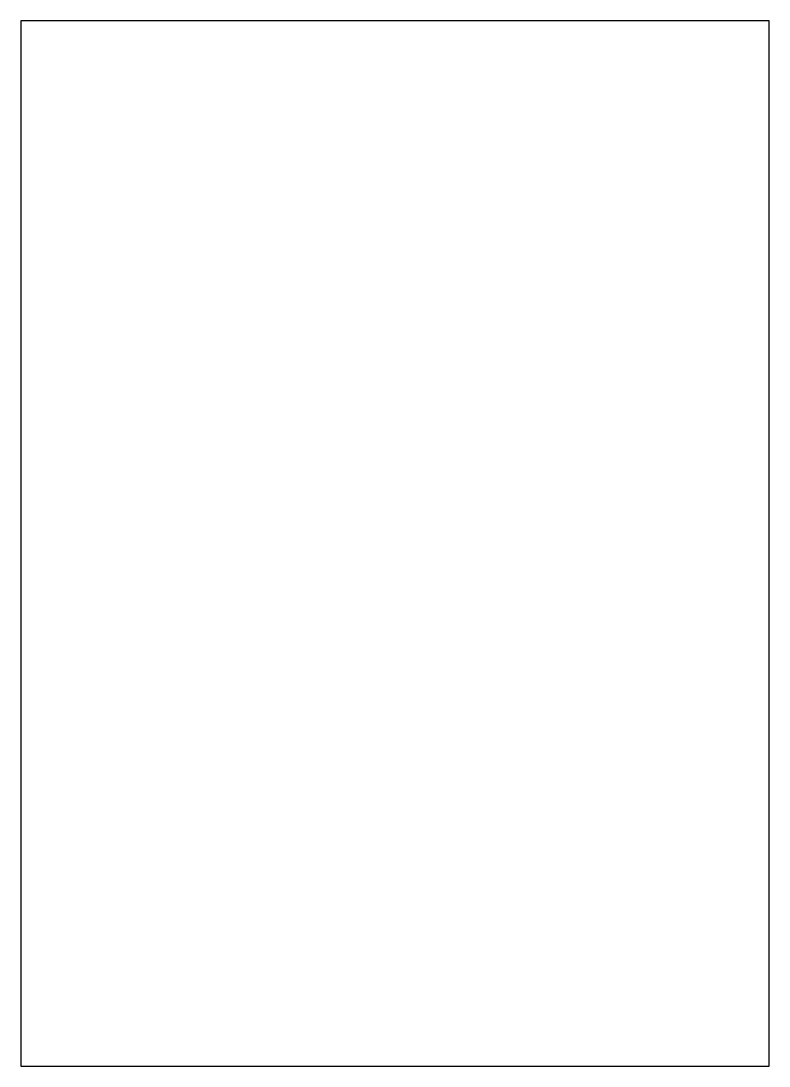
# Model space of a CAD drawing. Header units: millimetres. Extents: x -2024 to -1795, y 409 to 729.
import ezdxf

# ---------------------------------------------------------------- set-up
doc = ezdxf.new("R2010")
doc.units = ezdxf.units.MM
doc.layers.add('Lazercut', color=143, linetype='Continuous', lineweight=30, true_color=0x85abda)

msp = doc.modelspace()

# ---------------------------------------------------------------- linework, layer by layer
at = {"layer": 'Lazercut'}
msp.add_lwpolyline([(-2024.23, 729.15), (-2024.23, 409.15), (-1795.23, 409.15), (-1795.23, 729.15)], close=True, dxfattribs=at)

doc.saveas('drawing.dxf')
